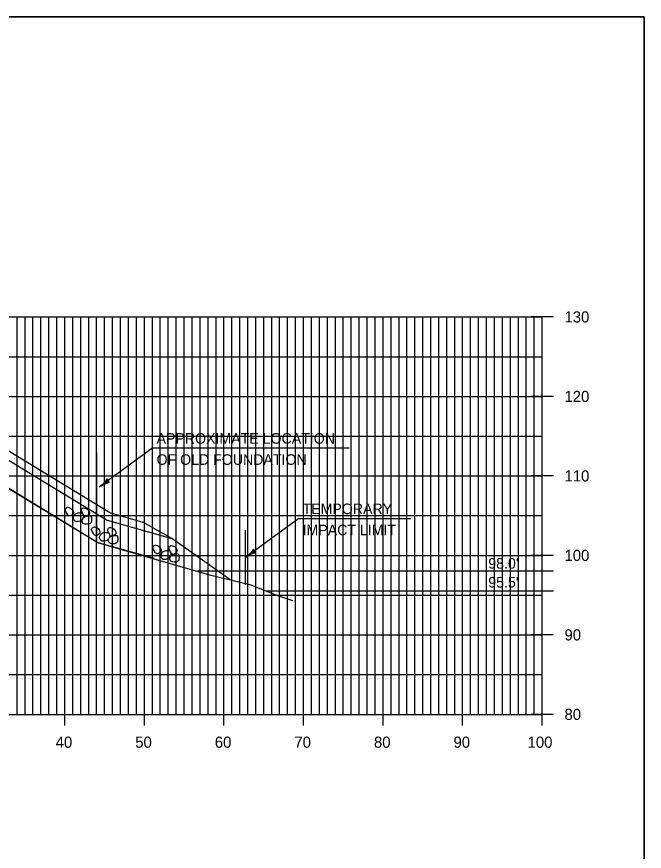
# Model space of a CAD drawing. Extents: x 1404462 to 1408550, y 556558 to 556768.
# Drawn here: x 1407751.2 to 1407830, y 556663 to 556768 of the extents above; entities that cross this region are included whole.
import ezdxf

# ---------------------------------------------------------------- set-up
doc = ezdxf.new("R2010")
doc.units = 0
for name, color, linetype in [('Default', 7, 'Continuous'), ('EFL_P', 7, 'Continuous'), ('LASF_P', 7, 'Continuous'), ('Level 31', 7, 'Continuous'), ('Level 51', 7, 'Continuous'), ('Level 63', 7, 'Continuous'), ('NBL1', 7, 'Continuous'), ('XAX_P', 7, 'Continuous'), ('XAXTIC_P', 7, 'Continuous'), ('XAXTXT_P_T', 7, 'Continuous'), ('XFRAME_P', 7, 'Continuous'), ('XGL_P', 7, 'Continuous'), ('XSLOG', 7, 'Continuous')]:
    doc.layers.add(name, color=color, linetype=linetype)

# ---------------------------------------------------------------- blocks, each defined once
blk = doc.blocks.new('xLAYOUT22x34ccm')
at = {"layer": 'NBL1'}
blk.add_lwpolyline([(32, 0), (0, 0), (0, 21), (32, 21)], close=True, dxfattribs=at)
blk = doc.blocks.new('SF')
at = {"layer": 'Default'}
for points in [[(-0.0738, 0.0182), (-0.0469, 0.0479), (-0.0096, 0.0479), (0.0008, 0.0303), (-0.0002, 0.0062), (-0.0332, -0.0048), (-0.0645, -0.0032), (-0.0732, 0.0187)], [(0.0031, 0.0308), (0.0118, 0.0501), (0.042, 0.0473), (0.0672, 0.032), (0.0645, -0.0053), (0.0409, -0.0317), (0.008, -0.0158), (0.0036, 0.032)], [(-0.037, -0.0081), (-0.0129, -0.0042), (0.0069, -0.0158), (0.0201, -0.0619), (0.0091, -0.085), (-0.0233, -0.0905), (-0.0502, -0.0537), (-0.0365, -0.0081)]]:
    blk.add_spline(points, degree=3, dxfattribs=at)
blk = doc.blocks.new('DIMARO')
at = {"layer": 'Default'}
for p, q in [((-1.032, 0.193), (-0.95, 0)), ((-1.032, -0.193), (-0.95, 0)), ((-0.934, 0.109), (-0.773, 0.041)), ((-0.934, -0.109), (-0.773, -0.041))]:
    blk.add_line(p, q, dxfattribs=at)
for centre, start, end in [((0, 2.855), 248.80914, 269.99624), ((0, -2.855), 90.00376, 111.19086)]:
    blk.add_arc(centre, 2.855, start, end, dxfattribs=at)

msp = doc.modelspace()

# ---------------------------------------------------------------- linework, layer by layer
at = {"layer": 'EFL_P'}
msp.add_line((1407779.93, 556696.48), (1407779.93, 556703.34), dxfattribs=at)
at = {"layer": 'LASF_P'}
for p, q in [((1407770.65, 556702.31), (1407767.02, 556704.37)), ((1407777.93, 556697.13), (1407770.65, 556702.31))]:
    msp.add_line(p, q, dxfattribs=at)
for points in [[(1407734.84, 556717.62), (1407742.66, 556713.19), (1407761.34, 556701.82), (1407768.43, 556699.82)], [(1407740.43, 556717.9), (1407744.18, 556715.78), (1407762.55, 556704.6), (1407770.65, 556702.31)], [(1407740.43, 556717.9), (1407743.18, 556717.49), (1407744.68, 556716.64), (1407762.95, 556705.52), (1407767.02, 556704.37)]]:
    msp.add_lwpolyline(points, dxfattribs=at)
for points in [[(1407757.55, 556706.24), (1407758.1, 556706.01), (1407758.3, 556705.49), (1407758.1, 556705.25), (1407757.76, 556705.14), (1407757.43, 556705.55), (1407757.29, 556706), (1407757.56, 556706.24)], [(1407760.84, 556703.78), (1407761.4, 556703.55), (1407761.59, 556703.02), (1407761.4, 556702.79), (1407761.05, 556702.68), (1407760.73, 556703.08), (1407760.59, 556703.53), (1407760.85, 556703.77)], [(1407768.55, 556701.49), (1407769.11, 556701.26), (1407769.3, 556700.74), (1407769.1, 556700.5), (1407768.76, 556700.39), (1407768.43, 556700.8), (1407768.3, 556701.25), (1407768.56, 556701.48)]]:
    msp.add_spline(points, degree=3, dxfattribs=at)
at = {"layer": 'Level 31'}
for p, q in [((1407768.29, 556713.7), (1407761.58, 556708.8)), ((1407768.29, 556713.7), (1407792.95, 556713.7)), ((1407786.64, 556704.84), (1407779.98, 556699.97)), ((1407786.64, 556704.84), (1407800.66, 556704.84))]:
    msp.add_line(p, q, dxfattribs=at)
at = {"layer": 'Level 51'}
msp.add_line((1407761.24, 556702.06), (1407761.24, 556713.12), dxfattribs=at)
at = {"layer": 'Level 63'}
for p, q in [((1407818.61, 556698.18), (1407773.89, 556698.18)), ((1407818.61, 556695.68), (1407782.52, 556695.68))]:
    msp.add_line(p, q, dxfattribs=at)
at = {"layer": 'XAX_P'}
for p, q in [((1407817.21, 556680.18), (1407817.21, 556730.18)), ((1407677.21, 556680.18), (1407817.21, 556680.18))]:
    msp.add_line(p, q, dxfattribs=at)
at = {"layer": 'XAXTIC_P'}
for p, q in [((1407818.61, 556730.18), (1407815.81, 556730.18)), ((1407818.61, 556720.18), (1407815.81, 556720.18)), ((1407818.61, 556710.18), (1407815.81, 556710.18)), ((1407818.61, 556700.18), (1407815.81, 556700.18)), ((1407818.61, 556690.18), (1407815.81, 556690.18)), ((1407757.21, 556678.78), (1407757.21, 556681.58)), ((1407767.21, 556678.78), (1407767.21, 556681.58)), ((1407777.21, 556678.78), (1407777.21, 556681.58)), ((1407787.21, 556678.78), (1407787.21, 556681.58)), ((1407797.21, 556678.78), (1407797.21, 556681.58)), ((1407807.21, 556678.78), (1407807.21, 556681.58)), ((1407817.21, 556678.78), (1407817.21, 556681.58)), ((1407818.61, 556680.18), (1407815.81, 556680.18))]:
    msp.add_line(p, q, dxfattribs=at)
at = {"layer": 'XFRAME_P'}
msp.add_lwpolyline([(1407510.04, 556557.95), (1407830.04, 556557.95), (1407830.04, 556767.95), (1407510.04, 556767.95)], close=True, dxfattribs=at)
at = {"layer": 'XGL_P'}
for p, q in [((1407677.21, 556730.18), (1407817.21, 556730.18)), ((1407751.21, 556680.18), (1407751.21, 556730.18)), ((1407752.21, 556680.18), (1407752.21, 556730.18)), ((1407753.21, 556680.18), (1407753.21, 556730.18)), ((1407754.21, 556680.18), (1407754.21, 556730.18)), ((1407755.21, 556680.18), (1407755.21, 556730.18)), ((1407756.21, 556680.18), (1407756.21, 556730.18)), ((1407757.21, 556680.18), (1407757.21, 556730.18)), ((1407758.21, 556680.18), (1407758.21, 556730.18)), ((1407759.21, 556680.18), (1407759.21, 556730.18)), ((1407760.21, 556680.18), (1407760.21, 556730.18)), ((1407761.21, 556680.18), (1407761.21, 556730.18)), ((1407762.21, 556680.18), (1407762.21, 556730.18)), ((1407763.21, 556680.18), (1407763.21, 556730.18)), ((1407764.21, 556680.18), (1407764.21, 556730.18)), ((1407765.21, 556680.18), (1407765.21, 556730.18)), ((1407766.21, 556680.18), (1407766.21, 556730.18)), ((1407767.21, 556680.18), (1407767.21, 556730.18)), ((1407768.21, 556680.18), (1407768.21, 556730.18)), ((1407769.21, 556680.18), (1407769.21, 556730.18)), ((1407770.21, 556680.18), (1407770.21, 556730.18)), ((1407771.21, 556680.18), (1407771.21, 556730.18)), ((1407772.21, 556680.18), (1407772.21, 556730.18)), ((1407773.21, 556680.18), (1407773.21, 556730.18)), ((1407774.21, 556680.18), (1407774.21, 556730.18)), ((1407775.21, 556680.18), (1407775.21, 556730.18)), ((1407776.21, 556680.18), (1407776.21, 556730.18)), ((1407777.21, 556680.18), (1407777.21, 556730.18)), ((1407778.21, 556680.18), (1407778.21, 556730.18)), ((1407779.21, 556680.18), (1407779.21, 556730.18)), ((1407780.21, 556680.18), (1407780.21, 556730.18)), ((1407781.21, 556680.18), (1407781.21, 556730.18)), ((1407782.21, 556680.18), (1407782.21, 556730.18)), ((1407783.21, 556680.18), (1407783.21, 556730.18)), ((1407784.21, 556680.18), (1407784.21, 556730.18)), ((1407785.21, 556680.18), (1407785.21, 556730.18)), ((1407786.21, 556680.18), (1407786.21, 556730.18)), ((1407787.21, 556680.18), (1407787.21, 556730.18)), ((1407788.21, 556680.18), (1407788.21, 556730.18)), ((1407789.21, 556680.18), (1407789.21, 556730.18)), ((1407790.21, 556680.18), (1407790.21, 556730.18)), ((1407791.21, 556680.18), (1407791.21, 556730.18)), ((1407792.21, 556680.18), (1407792.21, 556730.18)), ((1407793.21, 556680.18), (1407793.21, 556730.18)), ((1407794.21, 556680.18), (1407794.21, 556730.18)), ((1407795.21, 556680.18), (1407795.21, 556730.18)), ((1407796.21, 556680.18), (1407796.21, 556730.18)), ((1407797.21, 556680.18), (1407797.21, 556730.18)), ((1407798.21, 556680.18), (1407798.21, 556730.18)), ((1407799.21, 556680.18), (1407799.21, 556730.18)), ((1407800.21, 556680.18), (1407800.21, 556730.18)), ((1407801.21, 556680.18), (1407801.21, 556730.18)), ((1407802.21, 556680.18), (1407802.21, 556730.18)), ((1407803.21, 556680.18), (1407803.21, 556730.18)), ((1407804.21, 556680.18), (1407804.21, 556730.18)), ((1407805.21, 556680.18), (1407805.21, 556730.18)), ((1407806.21, 556680.18), (1407806.21, 556730.18)), ((1407807.21, 556680.18), (1407807.21, 556730.18)), ((1407808.21, 556680.18), (1407808.21, 556730.18)), ((1407809.21, 556680.18), (1407809.21, 556730.18)), ((1407810.21, 556680.18), (1407810.21, 556730.18)), ((1407811.21, 556680.18), (1407811.21, 556730.18)), ((1407812.21, 556680.18), (1407812.21, 556730.18)), ((1407813.21, 556680.18), (1407813.21, 556730.18)), ((1407814.21, 556680.18), (1407814.21, 556730.18)), ((1407815.21, 556680.18), (1407815.21, 556730.18)), ((1407816.21, 556680.18), (1407816.21, 556730.18)), ((1407817.21, 556680.18), (1407817.21, 556730.18)), ((1407677.21, 556725.18), (1407817.21, 556725.18)), ((1407677.21, 556720.18), (1407817.21, 556720.18)), ((1407677.21, 556715.18), (1407817.21, 556715.18)), ((1407677.21, 556710.18), (1407817.21, 556710.18)), ((1407677.21, 556705.18), (1407817.21, 556705.18)), ((1407677.21, 556700.18), (1407817.21, 556700.18)), ((1407677.21, 556695.18), (1407817.21, 556695.18)), ((1407677.21, 556690.18), (1407817.21, 556690.18)), ((1407677.21, 556685.18), (1407817.21, 556685.18)), ((1407677.21, 556680.18), (1407817.21, 556680.18))]:
    msp.add_line(p, q, dxfattribs=at)
at = {"layer": 'XSLOG'}
for points in [[(1407748.67, 556709.48), (1407761.34, 556701.82), (1407761.39, 556701.78), (1407761.46, 556701.77), (1407775.39, 556697.75), (1407780.47, 556696.51), (1407783.93, 556695.12), (1407785.81, 556694.49)], [(1407748.67, 556709.48), (1407761.34, 556701.82), (1407761.39, 556701.78), (1407761.46, 556701.77), (1407775.39, 556697.75), (1407780.47, 556696.51), (1407783.94, 556695.12), (1407785.81, 556694.49)]]:
    msp.add_lwpolyline(points, dxfattribs=at)

# ---------------------------------------------------------------- block references
at = {"layer": 'LASF_P', "xscale": 15.004692458867309, "yscale": 15.004692458867314, "rotation": -69.88372978319742}
for p in [(1407759.68, 556705.04), (1407762.98, 556702.57), (1407770.68, 556700.28)]:
    msp.add_blockref('SF', p, dxfattribs=at)
at = {"layer": 'Level 31', "xscale": 1.302802858075599, "yscale": -1.3028028580755988, "rotation": -143.84278444281634}
for p in [(1407761.58, 556708.8), (1407779.98, 556699.97)]:
    msp.add_blockref('DIMARO', p, dxfattribs=at)
at = {"layer": 'NBL1', "xscale": 10, "yscale": 10}
msp.add_blockref('xLAYOUT22x34ccm', (1407510.04, 556557.95), dxfattribs=at)

# ---------------------------------------------------------------- texts
at = {"layer": 'Level 31'}
for s, height, p in [('APPROXIMATE LOCATION', 1.3295, (1407768.74, 556714.23)), ('OF OLD FOUNDATION', 1.3295, (1407768.74, 556711.57)), ('TEMPORARY ', 1.329, (1407787.09, 556705.37)), ('IMPACT LIMIT', 1.3295, (1407787.09, 556702.71))]:
    msp.add_text(s, height=height, dxfattribs=at).set_placement(p)
at = {"layer": 'Level 63'}
for s, p in [("98.0'", (1407810.43, 556698.51)), ("95.5'", (1407810.43, 556696.14))]:
    msp.add_text(s, height=1.329, dxfattribs=at).set_placement(p)
at = {"layer": 'XAXTXT_P_T'}
for s, p in [('130', (1407820.01, 556729.48)), ('120', (1407820.01, 556719.48)), ('110', (1407820.01, 556709.48)), ('100', (1407820.01, 556699.48)), ('90', (1407820.01, 556689.48)), ('80', (1407820.01, 556679.48)), ('40', (1407756.06, 556675.98)), ('50', (1407766.06, 556675.98)), ('60', (1407776.06, 556675.98)), ('70', (1407786.06, 556675.98)), ('80', (1407796.06, 556675.98)), ('90', (1407806.06, 556675.98)), ('100', (1407815.37, 556675.98))]:
    msp.add_text(s, height=1.4, dxfattribs=at).set_placement(p)

doc.saveas('drawing.dxf')
